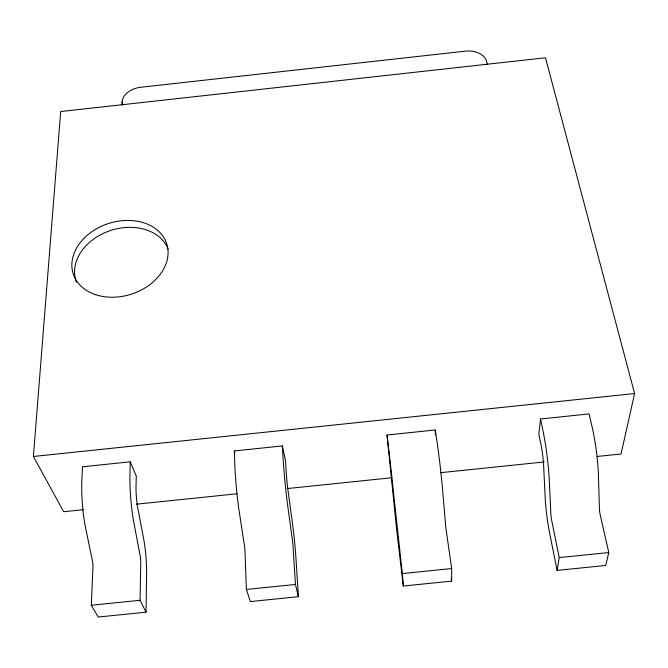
<?xml version="1.0" encoding="UTF-8"?>
<svg xmlns="http://www.w3.org/2000/svg" width="668" height="668" viewBox="0 0 668 668"><rect width="100%" height="100%" fill="white"/><g stroke="black" fill="none" stroke-linecap="round" stroke-linejoin="round"><path stroke-width="1" d="M451.643 581.118L451.677 568.551L445.848 527.962L442.483 488.383A51.127 2.722 83.4 0 0 437.423 444.546L435.285 429.967L387.022 435.01L394.947 512.991A38.151 0.626 83.7 0 0 398.938 549.288L403.288 586.028L451.643 581.118L451.201 578.062M146.041 612.172L146.593 575.106A38.001 6.964 86.2 0 0 143.645 538.859L137.742 507.622A21.034 3.799 85.6 0 1 136.038 486.671L136.272 476.075L130.235 461.813L82.506 466.798L81.788 481.57A50.835 11.055 86 0 0 85.07 525.315L92.526 561.396A6.905 1.52 86.7 0 1 92.952 567.074L91.316 605.25L98.221 617.032L146.041 612.172L140.071 600.281L140.756 562.18A6.905 1.269 86.2 0 0 140.288 556.486L133.425 520.314A50.868 9.202 85.6 0 1 129.901 476.56L130.235 461.813M121.968 105.177L122.085 102.087A18.395 12.684 -13.6 0 1 140.514 87.283L465.688 51.127A18.529 12.817 -1.2 0 1 486.663 61.64L487.331 64.662M83.375 509.692L63.652 511.738L33.4 456.478L60.696 111.539L545.48 57.774L634.6 393.552L621.04 453.99L597.167 456.461M540.554 418.986L538.825 434.158L540.971 444.587A21.184 2.839 82.6 0 1 543.635 465.588L545.18 497.518A38.285 5.194 82.1 0 0 549.781 533.857L557.095 570.397L605.717 565.454L608.807 552.545L600.223 515.061A6.972 1.211 81.6 0 1 599.463 509.358L598.319 472.284A51.286 8.776 82.2 0 0 592.474 428.397L589.084 413.918L540.554 418.986L543.543 433.499A51.236 6.864 82.6 0 1 549.138 477.37L550.891 514.343A6.964 0.944 82.1 0 0 551.618 520.046L559.225 557.596L557.095 570.397M33.4 456.478L634.6 393.552M234.343 450.95L282.339 445.94L285.512 460.536L286.154 471.065A21.084 1.353 84.5 0 0 288.217 492.04L292.5 523.537A38.084 2.48 84.7 0 1 296.066 559.817L298.421 596.683L250.333 601.576L246.409 589.452L244.997 551.484A6.922 0.71 85.2 0 0 244.471 545.798L238.894 509.417A50.943 5.152 84.8 0 1 234.844 465.638L234.343 450.95L234.886 452.879M136.314 504.206L236.998 493.777M287.858 488.508L391.648 477.754M440.437 472.702L544.236 461.947M91.316 605.25L140.071 600.281M246.409 589.452L295.431 584.458L298.421 596.683M403.288 586.028L402.37 573.57L451.677 568.551M559.225 557.596L608.807 552.545M122.085 102.087L122.653 104.008M387.022 435.01L388.768 449.614A51.077 0.827 83.7 0 1 393.586 493.435L402.37 573.57M295.431 584.458L293.06 546.558A6.922 0.451 84.7 0 0 292.5 540.863L287.524 504.398A50.985 3.273 84.5 0 1 283.232 460.594L282.339 445.94M435.285 429.967L435.377 434.951M76.553 282.372A48.747 37.032 -17.9 0 1 75.618 279.608M75.367 278.673A48.747 37.032 -17.9 0 1 111.172 230.318A48.747 37.032 -17.9 0 1 168.152 249.131M95.766 294.722A49.098 37.124 -17.8 0 0 168.069 252.729A49.098 37.124 -17.8 0 0 96.058 229.049A49.098 37.124 -17.8 0 0 95.766 294.722"/></g></svg>
